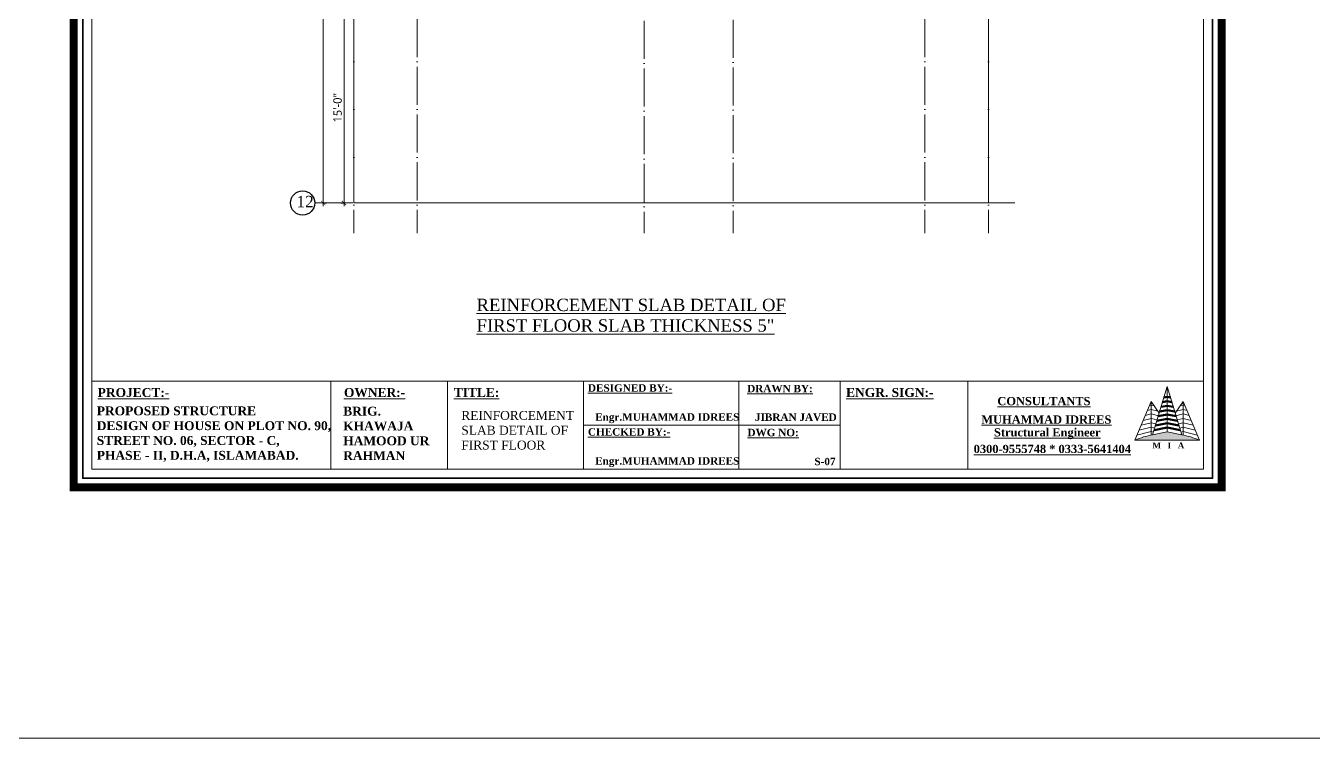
# Model space of a CAD drawing. Header units: inches. Extents: x 77090 to 90659, y -228139 to -226123.
# Drawn here: x 87504 to 88720, y -228139 to -227466 of the extents above; entities that cross this region are included whole.
import ezdxf

# ---------------------------------------------------------------- set-up
doc = ezdxf.new("R2010")
doc.units = ezdxf.units.IN
doc.header["$LTSCALE"] = 15
doc.header["$MEASUREMENT"] = 0
doc.header["$PDMODE"] = 66
doc.linetypes.add('ACAD_ISO02W100', pattern=[15, 12, -3])
doc.linetypes.add('ACAD_ISO04W100', pattern=[30, 24, -3, 0, -3])
doc.layers.get('0').update_dxf_attribs({"lineweight": 25})
doc.layers.get('Defpoints').update_dxf_attribs({"lineweight": 25})
for name, color, linetype, lineweight in [('doted1', 30, 'ACAD_ISO02W100', 13), ('GRID', 8, 'Continuous', 13), ('HACH', 8, 'Continuous', 13), ('level', 7, 'Continuous', 13), ('TEXTS', 41, 'Continuous', 13), ('wall', 240, 'Continuous', 13), ('walls', 5, 'Continuous', 50)]:
    doc.layers.add(name, color=color, linetype=linetype, lineweight=lineweight)
doc.styles.add('ADE', font='', dxfattribs={"height": 6})
doc.styles.get("Standard").update_dxf_attribs({"font": 'trebuc.ttf'})
doc.styles.get('ADE').set_extended_font_data('Arial Rounded MT Bold')
doc.dimstyles.new('TARIQ', dxfattribs={"dimtxt": 6, "dimasz": 6, "dimexe": 6, "dimexo": 6, "dimgap": 2, "dimtad": 1, "dimdec": 1, "dimzin": 3, "dimdsep": 46, "dimlunit": 4, "dimtxsty": 'Standard', "dimblk": 'ARCHTICK', "dimcen": 0.09375, "dimdle": 6, "dimclrd": 256, "dimclre": 256, "dimclrt": 3, "dimadec": 1, "dimazin": 0, "dimtfac": 1, "dimtdec": 1, "dimtofl": 0, "dimtmove": 1, "dimatfit": 3, "dimldrblk": 'ARCHTICK', "dimfxl": 0, "dimfrac": 1, "dimtolj": 1, "dimtzin": 0, "dimlwd": -1, "dimlwe": -1, "dimarcsym": 0})

# ---------------------------------------------------------------- blocks, each defined once
blk = doc.blocks.new('_ArchTick')
at = {"color": 0, "linetype": 'ByBlock', "lineweight": 5, "const_width": 0.15}
blk.add_lwpolyline([(-0.5, -0.5), (0.5, 0.5)], dxfattribs=at)
blk = doc.blocks.new('*D371')
at = {"layer": 'Defpoints', "color": 0, "ltscale": 10}
for p in [(87804.8, -227453.1), (87804.4, -227633.1), (87805.3, -227633.1)]:
    blk.add_point(p, dxfattribs=at)
at = {"layer": 'HACH', "ltscale": 10}
for p, q in [((87804.4, -227453.1), (87801.4, -227453.1)), ((87804.4, -227450.1), (87804.4, -227636.1)), ((87804.4, -227633.1), (87801.4, -227633.1))]:
    blk.add_line(p, q, dxfattribs=at)
at = {"layer": 'HACH', "ltscale": 10, "xscale": 4, "yscale": 4, "zscale": 4}
for p, rotation in [((87804.4, -227453.1), 90), ((87804.4, -227633.1), 270)]:
    blk.add_blockref('_ArchTick', p, dxfattribs=dict(at, rotation=rotation))
at = {"layer": 'HACH', "color": 3, "ltscale": 10, "insert": (87798.3, -227543.1), "char_height": 8, "attachment_point": 5, "rotation": 90}
blk.add_mtext('\\A1;15\'-0"', dxfattribs=at)
blk = doc.blocks.new('*D372')
at = {"layer": 'Defpoints', "color": 0, "ltscale": 10}
for p in [(87780.7, -226550.4), (87784.7, -226550.4), (87780.5, -227633.1)]:
    blk.add_point(p, dxfattribs=at)
at = {"layer": 'HACH', "ltscale": 10}
for p, q in [((87784.6, -226550.4), (87787.7, -226550.4)), ((87784.7, -227636.1), (87784.7, -226547.4)), ((87784.6, -227633.1), (87787.7, -227633.1))]:
    blk.add_line(p, q, dxfattribs=at)
at = {"layer": 'HACH', "ltscale": 10, "xscale": 4, "yscale": 4, "zscale": 4}
for p, rotation in [((87784.7, -226550.4), 90), ((87784.7, -227633.1), 270)]:
    blk.add_blockref('_ArchTick', p, dxfattribs=dict(at, rotation=rotation))
at = {"layer": 'HACH', "color": 3, "ltscale": 10, "insert": (87774.7, -227091.7), "char_height": 8, "attachment_point": 5, "rotation": 90}
blk.add_mtext('\\A1;90\'-2{\\H1.000000x;\\S1#2;}"', dxfattribs=at)

msp = doc.modelspace()

# ---------------------------------------------------------------- hatches: boundary and pattern name
at = {"layer": 'walls', "ltscale": 2}
msp.add_hatch(color=256, dxfattribs=at).paths.add_polyline_path([(88612.36, -227857.04, 0.05696), (88595.59, -227851.99), (88581.87, -227849.15), (88568.15, -227851.99, 0.05696), (88551.38, -227857.04), (88581.87, -227857.04)])

# ---------------------------------------------------------------- linework, layer by layer
at = {"lineweight": 5}
for p, q in [((88030.6, -227801.41), (88030.6, -227884.38)), ((88177.21, -227801.41), (88177.21, -227884.38)), ((88273.17, -227801.41), (88273.17, -227884.38)), ((88393.52, -227801.41), (88393.52, -227884.38)), ((88030.6, -227842.9), (88273.17, -227842.9))]:
    msp.add_line(p, q, dxfattribs=at)
msp.add_circle((87765.28, -227633.06), 11.43)
msp.add_circle((87765.28, -227633.06), 11.43)
at = {"layer": 'doted1', "linetype": 'ByBlock', "ltscale": 0.3, "const_width": 7.56}
msp.add_lwpolyline([(87549.1, -226367.63), (88633.35, -226367.63), (88633.35, -227901.56), (87549.1, -227901.56)], close=True, dxfattribs=at)
at = {"layer": 'GRID', "linetype": 'ACAD_ISO04W100', "ltscale": 0.1}
for p, q in [((87813.52, -226512.17), (87813.52, -227661.56)), ((87873.52, -226512.17), (87873.52, -227661.56)), ((88353.02, -226512.17), (88353.02, -227661.56)), ((88413.27, -226512.17), (88413.27, -227661.56)), ((88088.02, -226874.6), (88088.02, -227661.56)), ((88172.02, -226873.64), (88172.02, -227661.56)), ((87776.71, -227633.06), (88437.86, -227633.06))]:
    msp.add_line(p, q, dxfattribs=at)
at = {"layer": 'HACH', "ltscale": 10}
msp.add_lwpolyline([(77090.12, -226123.43), (90659.33, -226123.43), (90659.33, -228138.59), (77090.12, -228138.59)], close=True, dxfattribs=at)
at = {"layer": 'level', "ltscale": 0.25}
msp.add_line((87566.27, -227801.41), (88616.18, -227801.41), dxfattribs=at)
at = {"layer": 'level'}
for p, q in [((87791.84, -227801.41), (87791.84, -227884.38)), ((87902.03, -227801.41), (87902.03, -227884.38))]:
    msp.add_line(p, q, dxfattribs=at)
at = {"layer": 'level', "linetype": 'ByBlock', "lineweight": 35, "ltscale": 0.1}
msp.add_lwpolyline([(87557.68, -226376.22), (88624.76, -226376.22), (88624.76, -227892.97), (87557.68, -227892.97)], close=True, dxfattribs=at)
at = {"layer": 'level', "ltscale": 0.25}
msp.add_lwpolyline([(87566.27, -226384.8), (88616.18, -226384.8), (88616.18, -227884.38), (87566.27, -227884.38)], close=True, dxfattribs=at)
at = {"layer": 'wall'}
for p, q in [((87813.52, -226550.54), (87813.52, -227633.06)), ((88413.27, -227633.06), (88413.27, -226553.06)), ((87813.52, -227633.06), (88413.27, -227633.06)), ((88581.87, -227806.39), (88568.15, -227851.99)), ((88581.87, -227806.39), (88595.59, -227851.99)), ((88581.87, -227806.39), (88581.87, -227849.15)), ((88566.63, -227820.59), (88551.38, -227857.04)), ((88566.63, -227820.59), (88574.25, -227831.72)), ((88566.63, -227820.59), (88566.63, -227852.28)), ((88597.11, -227820.59), (88589.49, -227831.72)), ((88597.11, -227820.59), (88612.36, -227857.04)), ((88597.11, -227820.59), (88597.11, -227852.28)), ((88597.11, -227820.59), (88597.11, -227852.28)), ((88566.63, -227832.33), (88561.14, -227833.71)), ((88566.63, -227828.17), (88563.08, -227829.07)), ((88566.63, -227824.02), (88565.02, -227824.43)), ((88566.63, -227824.02), (88569.47, -227824.74)), ((88566.63, -227828.17), (88572.91, -227829.76)), ((88566.63, -227832.33), (88573.54, -227834.07)), ((88597.11, -227832.33), (88590.2, -227834.07)), ((88597.11, -227828.17), (88590.83, -227829.76)), ((88597.11, -227824.02), (88594.27, -227824.74)), ((88597.11, -227824.02), (88598.72, -227824.43)), ((88597.11, -227828.17), (88600.66, -227829.07)), ((88597.11, -227832.33), (88602.6, -227833.71)), ((88566.63, -227844.78), (88555.32, -227847.64)), ((88566.63, -227840.63), (88557.26, -227843)), ((88566.63, -227836.48), (88559.2, -227838.35)), ((88566.63, -227836.48), (88572.38, -227837.93)), ((88566.63, -227840.63), (88571.22, -227841.79)), ((88566.63, -227844.78), (88570.06, -227845.65)), ((88597.11, -227836.48), (88591.36, -227837.93)), ((88597.11, -227840.63), (88592.52, -227841.79)), ((88597.11, -227844.78), (88593.68, -227845.65)), ((88597.11, -227836.48), (88604.54, -227838.35)), ((88597.11, -227840.63), (88606.48, -227843)), ((88597.11, -227844.78), (88608.42, -227847.64)), ((88581.87, -227857.04), (88551.38, -227857.04)), ((88566.63, -227848.93), (88553.37, -227852.28)), ((88566.63, -227848.93), (88568.89, -227849.51)), ((88581.87, -227849.15), (88568.15, -227851.99)), ((88595.59, -227851.99), (88581.87, -227849.15)), ((88581.87, -227857.04), (88612.36, -227857.04)), ((88597.11, -227848.93), (88594.84, -227849.51)), ((88597.11, -227848.93), (88610.37, -227852.28))]:
    msp.add_line(p, q, dxfattribs=at)
for start, end in [(100.25324, 113.29342), (66.70658, 79.74676)]:
    msp.add_arc((88581.87, -227927.86), 77.09, start, end, dxfattribs=at)
at = {"layer": 'walls', "ltscale": 2}
for p, q in [((88581.87, -227820.37), (88577.38, -227821.3)), ((88581.87, -227816.26), (88578.7, -227816.92)), ((88581.87, -227816.26), (88585.04, -227816.92)), ((88581.87, -227820.37), (88586.36, -227821.3)), ((88581.87, -227832.71), (88573.42, -227834.46)), ((88581.87, -227828.6), (88574.74, -227830.07)), ((88581.87, -227824.49), (88576.06, -227825.69)), ((88581.87, -227824.49), (88587.68, -227825.69)), ((88581.87, -227828.6), (88589, -227830.07)), ((88581.87, -227832.71), (88590.32, -227834.46)), ((88581.87, -227840.93), (88570.79, -227843.22)), ((88581.87, -227836.82), (88572.1, -227838.84)), ((88581.87, -227836.82), (88591.64, -227838.84)), ((88581.87, -227840.93), (88592.95, -227843.22)), ((88581.87, -227845.04), (88569.47, -227847.61)), ((88581.87, -227845.04), (88594.27, -227847.61))]:
    msp.add_line(p, q, dxfattribs=at)

# ---------------------------------------------------------------- texts
at = {"layer": 'TEXTS', "linetype": 'ByBlock', "insert": (87759.48, -227626.35), "char_height": 10.8, "width": 2437.9999, "attachment_point": 1, "style": 'ADE'}
msp.add_mtext('{\\fTimes New Roman Baltic|b0|i0|c0|p18;12}', dxfattribs=at)
at = {"layer": 'TEXTS', "attachment_point": 1, "style": 'ADE'}
for s, insert, char_height, width in [('{\\fTimes New Roman|b0|i0|c0|p18;\\LREINFORCEMENT SLAB DETAIL OF \\PFIRST FLOOR SLAB THICKNESS 5"}', (87929.58, -227723.47), 11.664, 578.2643), ('{\\fTimes New Roman|b1|i0|c0|p18;M   I   A}', (88567.99, -227859.3), 5.5908, 228.2982)]:
    msp.add_mtext(s, dxfattribs=dict(at, insert=insert, char_height=char_height, width=width))
at = {"layer": 'TEXTS'}
for s, insert, char_height, width, attachment_point in [('{\\fTimes New Roman|b1|i0|c0|p18;\\LPROJECT:-}', (87571.73, -227807.89), 8.3981, 73.1937, 1), ('{\\fTimes New Roman|b1|i0|c0|p18;\\LOWNER:-}', (87804.34, -227807.83), 8.3981, 73.1937, 1), ('{\\fTimes New Roman|b1|i0|c0|p18;\\LTITLE:}', (87908.07, -227807.82), 8.3981, 68.6191, 1), ('{\\fTimes New Roman|b1|i0|c0|p18;\\LDESIGNED BY:-}', (88034.78, -227804.3), 6.9976, 105.858, 1), ('{\\fTimes New Roman|b1|i0|c0|p18;\\LDRAWN BY:}', (88185.19, -227804.85), 6.9984, 89.9793, 1), ('{\\fTimes New Roman|b1|i0|c0|p18;\\LENGR. SIGN:-}', (88278.65, -227807.83), 8.3981, 98.9375, 1), ('{\\fTimes New Roman|b1|i0|c0|p18;\\LCONSULTANTS}', (88421.51, -227820.22), 7.765, 278.0882, 4), ('{\\fTimes New Roman|b1|i0|c0|p18;PROPOSED STRUCTURE \\PDESIGN OF HOUSE ON PLOT NO. 90, \\PSTREET NO. 06, SECTOR - C, \\PPHASE - II, D.H.A, ISLAMABAD.}', (87570.86, -227825.18), 8.3981, 263.8837, 1), ('{\\fTimes New Roman|b1|i0|c0|p18;BRIG. KHAWAJA \\PHAMOOD UR RAHMAN}', (87803.66, -227825.47), 8.3981, 89.7991, 1), ('{\\fTimes New Roman|b0|i0|c0|p18;REINFORCEMENT \\PSLAB DETAIL OF \\PFIRST FLOOR}', (87915.19, -227829.49), 8.3981, 167.4761, 1), ('\\pt254.042;{\\fTimes New Roman|b1|i0|c0|p18;Engr.MUHAMMAD IDREES}', (88041.57, -227831.68), 6.9984, 160.0028, 1), ('{\\fTimes New Roman|b1|i0|c0|p18;JIBRAN JAVED}', (88192.52, -227831.83), 6.9984, 141.5097, 1), ('{\\fTimes New Roman|b1|i0|c0|p18;\\LMUHAMMAD IDREES}', (88406.39, -227837.65), 7.765, 278.0882, 4), ('{\\fTimes New Roman|b1|i0|c0|p18;\\LCHECKED BY:-}', (88034.78, -227845.78), 6.9976, 105.858, 1), ('{\\fTimes New Roman|b1|i0|c0|p18;\\LDWG NO:}', (88185.48, -227846.33), 6.9984, 89.9793, 1), ('{\\fTimes New Roman|b1|i0|c0|p18;\\LStructural Engineer}', (88418.31, -227850.96), 7.765, 278.0882, 4), ('{\\fTimes New Roman|b1|i0|c0|p18;\\L0300-9555748 * 0333-5641404}', (88399.13, -227865.4), 7.765, 278.0882, 4), ('\\pt254.042;{\\fTimes New Roman|b1|i0|c0|p18;Engr.MUHAMMAD IDREES}', (88041.57, -227873.17), 6.9984, 160.0028, 1), ('\\pt254;{\\fTimes New Roman|b1|i0|c0|p18;S-07}', (88248.67, -227873.73), 6.9984, 141.5097, 1)]:
    msp.add_mtext(s, dxfattribs=dict(at, insert=insert, char_height=char_height, width=width, attachment_point=attachment_point))

# ---------------------------------------------------------------- dimensions: what is measured, and where the dimension line sits
at = {"layer": 'HACH', "ltscale": 10}
for base, p1, p2, picture, middle in [((87784.75, -226550.42), (87780.46, -227633.06), (87780.67, -226550.42), '*D372', (87774.7, -227091.74)), ((87804.42, -227633.06), (87804.85, -227453.06), (87805.31, -227633.06), '*D371', (87798.35, -227543.06))]:
    dim = msp.add_linear_dim(base=base, p1=p1, p2=p2, angle=90, dimstyle='TARIQ', override={"dimtxt": 8, "dimasz": 4, "dimexe": 3, "dimexo": 3, "dimdle": 3, "dimfxl": 0.18, "dimfxlon": 1, "dimarcsym": 1}, dxfattribs=at)
    dim.commit()
    dim.dimension.update_dxf_attribs({"geometry": picture, "text_midpoint": middle})

doc.saveas('drawing.dxf')
